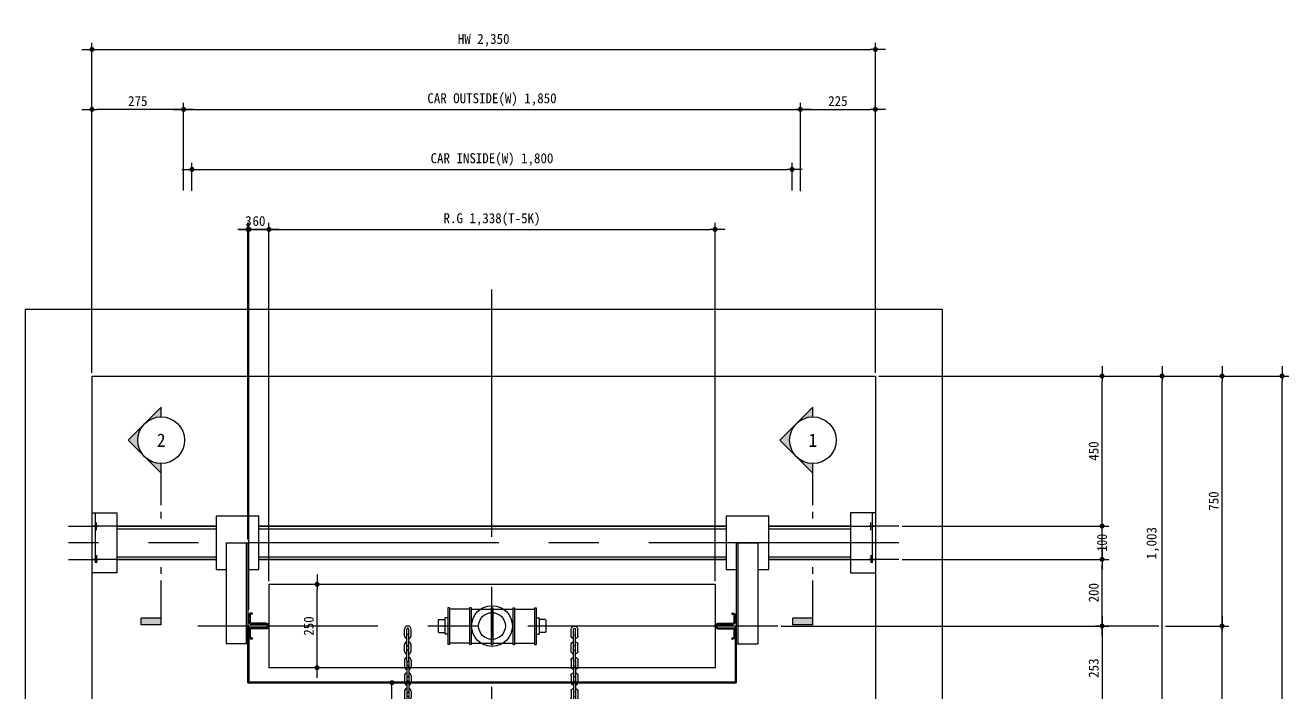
# Model space of a CAD drawing. Extents: x -9109 to 174251, y 57759 to 115528.
# Drawn here: x 75216 to 79006, y 113389 to 115392 of the extents above; entities that cross this region are included whole.
import ezdxf
from ezdxf.enums import TextEntityAlignment as Align

# ---------------------------------------------------------------- set-up
doc = ezdxf.new("R2010")
doc.units = 0
doc.header["$LTSCALE"] = 600
doc.header["$MEASUREMENT"] = 0
doc.linetypes.add('CENTER', pattern=[2, 1.25, -0.25, 0.25, -0.25])
doc.linetypes.add('HIDDEN', pattern=[0.375, 0.25, -0.125])
doc.layers.get('0').update_dxf_attribs({"linetype": 'CONTINUOUS'})
for name, color, linetype in [('1', 3, 'CONTINUOUS'), ('2', 4, 'HIDDEN'), ('3', 1, 'CENTER'), ('6', 2, 'CONTINUOUS'), ('A-DIMS', 7, 'CONTINUOUS')]:
    doc.layers.add(name, color=color, linetype=linetype)
for name, color, linetype, lineweight in [('A-MKXS-LEAD', 7, 'CONTINUOUS', 25), ('A-MKXS-MAK1', 3, 'CONTINUOUS', 25), ('A-MKXS-TEXT2', 7, 'CONTINUOUS', 25)]:
    doc.layers.add(name, color=color, linetype=linetype, lineweight=lineweight)
doc.styles.add('HY울릉도L', font='')
doc.styles.add('돋움', font='')
doc.styles.add('돋움체', font='')
doc.styles.get('HY울릉도L').set_extended_font_data('Dotum')
doc.styles.get('돋움').set_extended_font_data('DotumChe')
doc.styles.get('돋움체').set_extended_font_data('DotumChe')
doc.dimstyles.new('CDIM', dxfattribs={"dimtxt": 3, "dimasz": 1.5, "dimexe": 2, "dimexo": 1, "dimgap": 1, "dimtad": 1, "dimdec": 0, "dimrnd": 0.5, "dimzin": 0, "dimdsep": 32, "dimlunit": 6, "dimtxsty": 'HY울릉도L', "dimblk1": '_CIDOT', "dimblk2": '_CIDOT', "dimsah": 1, "dimcen": 5.5, "dimclrd": 2, "dimclre": 2, "dimclrt": 7, "dimadec": 0, "dimazin": 0, "dimtfac": 1, "dimtdec": 0, "dimtix": 1, "dimtmove": 2, "dimatfit": 1, "dimldrblk": '_CIDOT', "dimfxl": 1, "dimtolj": 1, "dimtzin": 0, "dimlwd": -1, "dimarcsym": 0})

# ---------------------------------------------------------------- blocks, each defined once
blk = doc.blocks.new('_CIDOT')
at = {"color": 0, "linetype": 'ByBlock'}
blk.add_line((2, 0), (-1, 0), dxfattribs=at)
at = {"color": 0, "linetype": 'ByBlock', "const_width": 0.5}
blk.add_lwpolyline([(-0.25, 0, 1), (0.25, 0, 1)], format="xyb", close=True, dxfattribs=at)
blk = doc.blocks.new('*D371')
at = {"layer": 'A-DIMS', "lineweight": -2, "transparency": 16777216}
for p, q in [((75716.1, 114895.4), (75716.1, 114979.2)), ((77516.1, 114896.2), (77516.1, 114979.2))]:
    blk.add_line(p, q, dxfattribs=at)
at = {"layer": 'A-DIMS', "transparency": 16777216}
blk.add_line((75731.1, 114959.2), (77501.1, 114959.2), dxfattribs=at)
at = {"layer": 'A-DIMS', "transparency": 16777216, "xscale": 15, "yscale": 15, "zscale": 15, "rotation": 180}
blk.add_blockref('_CIDOT', (75716.1, 114959.2), dxfattribs=at)
at = {"layer": 'A-DIMS', "transparency": 16777216, "xscale": 15, "yscale": 15, "zscale": 15}
blk.add_blockref('_CIDOT', (77516.1, 114959.2), dxfattribs=at)
at = {"layer": 'A-DIMS', "color": 3, "transparency": 16777216, "insert": (76616.1, 114988.9), "char_height": 30, "attachment_point": 5, "style": '돋움'}
blk.add_mtext('\\A1;{\\C7;CAR INSIDE(W) 1,800}', dxfattribs=at)
blk = doc.blocks.new('*D372')
at = {"layer": 'A-DIMS', "lineweight": -2, "transparency": 16777216}
for p, q in [((75691.1, 114896.2), (75691.1, 115159.2)), ((77541.1, 114894.3), (77541.1, 115159.2))]:
    blk.add_line(p, q, dxfattribs=at)
at = {"layer": 'A-DIMS', "transparency": 16777216}
blk.add_line((75706.1, 115139.2), (77526.1, 115139.2), dxfattribs=at)
at = {"layer": 'A-DIMS', "transparency": 16777216, "xscale": 15, "yscale": 15, "zscale": 15, "rotation": 180}
blk.add_blockref('_CIDOT', (75691.1, 115139.2), dxfattribs=at)
at = {"layer": 'A-DIMS', "transparency": 16777216, "xscale": 15, "yscale": 15, "zscale": 15}
blk.add_blockref('_CIDOT', (77541.1, 115139.2), dxfattribs=at)
at = {"layer": 'A-DIMS', "color": 3, "transparency": 16777216, "insert": (76616.1, 115168.9), "char_height": 30, "attachment_point": 5, "style": '돋움'}
blk.add_mtext('\\A1;{\\C7;CAR OUTSIDE(W) 1,850}', dxfattribs=at)
blk = doc.blocks.new('*D388')
at = {"layer": 'A-DIMS', "lineweight": -2, "transparency": 16777216}
for p, q in [((75416.1, 114349.2), (75416.1, 115339.2)), ((77766.1, 114349.2), (77766.1, 115339.2))]:
    blk.add_line(p, q, dxfattribs=at)
at = {"layer": 'A-DIMS', "transparency": 16777216}
blk.add_line((75431.1, 115319.2), (77751.1, 115319.2), dxfattribs=at)
at = {"layer": 'A-DIMS', "transparency": 16777216, "xscale": 15, "yscale": 15, "zscale": 15, "rotation": 180}
blk.add_blockref('_CIDOT', (75416.1, 115319.2), dxfattribs=at)
at = {"layer": 'A-DIMS', "transparency": 16777216, "xscale": 15, "yscale": 15, "zscale": 15}
blk.add_blockref('_CIDOT', (77766.1, 115319.2), dxfattribs=at)
at = {"layer": 'A-DIMS', "color": 3, "transparency": 16777216, "insert": (76591.1, 115347.1), "char_height": 30, "attachment_point": 5, "style": '돋움'}
blk.add_mtext('\\A1;HW 2,350', dxfattribs=at)
blk = doc.blocks.new('*D373')
at = {"layer": 'A-DIMS', "lineweight": -2, "transparency": 16777216}
for p, q in [((76116.5, 113714.2), (76071.5, 113714.2)), ((76116.5, 113464.2), (76071.5, 113464.2))]:
    blk.add_line(p, q, dxfattribs=at)
at = {"layer": 'A-DIMS', "transparency": 16777216}
blk.add_line((76091.5, 113479.2), (76091.5, 113699.2), dxfattribs=at)
at = {"layer": 'A-DIMS', "transparency": 16777216, "xscale": 15, "yscale": 15, "zscale": 15}
for p, rotation in [((76091.5, 113714.2), 90), ((76091.5, 113464.2), 270)]:
    blk.add_blockref('_CIDOT', p, dxfattribs=dict(at, rotation=rotation))
at = {"layer": 'A-DIMS', "color": 3, "transparency": 16777216, "insert": (76066.5, 113589.2), "char_height": 30, "attachment_point": 5, "rotation": 90, "style": '돋움'}
blk.add_mtext('\\A1;250', dxfattribs=at)
blk = doc.blocks.new('*D374')
at = {"layer": 'A-DIMS', "lineweight": -2, "transparency": 16777216}
for p, q in [((75947.1, 113724.2), (75947.1, 114799.2)), ((77285.1, 113724.2), (77285.1, 114799.2))]:
    blk.add_line(p, q, dxfattribs=at)
at = {"layer": 'A-DIMS', "transparency": 16777216}
blk.add_line((75962.1, 114779.2), (77270.1, 114779.2), dxfattribs=at)
at = {"layer": 'A-DIMS', "transparency": 16777216, "xscale": 15, "yscale": 15, "zscale": 15, "rotation": 180}
blk.add_blockref('_CIDOT', (75947.1, 114779.2), dxfattribs=at)
at = {"layer": 'A-DIMS', "transparency": 16777216, "xscale": 15, "yscale": 15, "zscale": 15}
blk.add_blockref('_CIDOT', (77285.1, 114779.2), dxfattribs=at)
at = {"layer": 'A-DIMS', "color": 3, "transparency": 16777216, "insert": (76616.1, 114808.9), "char_height": 30, "attachment_point": 5, "style": '돋움'}
blk.add_mtext('\\A1;{\\C7;R.G 1,338(T-5K)}', dxfattribs=at)
blk = doc.blocks.new('*D389')
at = {"layer": 'A-DIMS', "lineweight": -2, "transparency": 16777216}
for p, q in [((78636.1, 113589.2), (78826.1, 113589.2)), ((78636.1, 112489.2), (78826.1, 112489.2))]:
    blk.add_line(p, q, dxfattribs=at)
at = {"layer": 'A-DIMS', "transparency": 16777216}
blk.add_line((78806.1, 112504.2), (78806.1, 113574.2), dxfattribs=at)
at = {"layer": 'A-DIMS', "transparency": 16777216, "xscale": 15, "yscale": 15, "zscale": 15}
for p, rotation in [((78806.1, 113589.2), 90), ((78806.1, 112489.2), 270)]:
    blk.add_blockref('_CIDOT', p, dxfattribs=dict(at, rotation=rotation))
at = {"layer": 'A-DIMS', "color": 3, "transparency": 16777216, "insert": (78778.1, 113039.2), "char_height": 30, "attachment_point": 5, "rotation": 90, "style": '돋움'}
blk.add_mtext('\\A1;{\\C7;CTC 1,100}', dxfattribs=at)
blk = doc.blocks.new('*D383')
at = {"layer": 'A-DIMS', "lineweight": -2, "transparency": 16777216}
for p, q in [((77776.1, 114339.2), (77965.4, 114339.2)), ((77966.7, 114339.2), (79006.1, 114339.2)), ((77776.1, 111489.2), (77965.4, 111489.2)), ((77966.7, 111489.2), (79006.1, 111489.2))]:
    blk.add_line(p, q, dxfattribs=at)
at = {"layer": 'A-DIMS', "transparency": 16777216}
blk.add_line((78986.1, 111504.2), (78986.1, 114324.2), dxfattribs=at)
at = {"layer": 'A-DIMS', "transparency": 16777216, "xscale": 15, "yscale": 15, "zscale": 15}
for p, rotation in [((78986.1, 114339.2), 90), ((78986.1, 111489.2), 270)]:
    blk.add_blockref('_CIDOT', p, dxfattribs=dict(at, rotation=rotation))
at = {"layer": 'A-DIMS', "color": 3, "transparency": 16777216, "insert": (78958.2, 112914.2), "char_height": 30, "attachment_point": 5, "rotation": 90, "style": '돋움'}
blk.add_mtext('\\A1;HD 2,850', dxfattribs=at)
blk = doc.blocks.new('*D384')
at = {"layer": 'A-DIMS', "lineweight": -2, "transparency": 16777216}
for p, q in [((77483.7, 113589.2), (78466.1, 113589.2)), ((77551.1, 113336.2), (78466.1, 113336.2))]:
    blk.add_line(p, q, dxfattribs=at)
at = {"layer": 'A-DIMS', "transparency": 16777216}
blk.add_line((78446.1, 113574.2), (78446.1, 113351.2), dxfattribs=at)
at = {"layer": 'A-DIMS', "transparency": 16777216, "xscale": 15, "yscale": 15, "zscale": 15}
for p, rotation in [((78446.1, 113589.2), 90), ((78446.1, 113336.2), 270)]:
    blk.add_blockref('_CIDOT', p, dxfattribs=dict(at, rotation=rotation))
at = {"layer": 'A-DIMS', "color": 3, "transparency": 16777216, "insert": (78421, 113462.7), "char_height": 30, "attachment_point": 5, "rotation": 90, "style": '돋움체'}
blk.add_mtext('\\A1;253', dxfattribs=at)
blk = doc.blocks.new('*D385')
at = {"layer": 'A-DIMS', "lineweight": -2, "transparency": 16777216}
for p, q in [((77776.1, 114339.2), (77965.4, 114339.2)), ((77966.7, 114339.2), (78646.1, 114339.2)), ((77551.1, 113336.2), (77765.4, 113336.2)), ((77766.7, 113336.2), (77965.4, 113336.2)), ((77966.7, 113336.2), (78646.1, 113336.2))]:
    blk.add_line(p, q, dxfattribs=at)
at = {"layer": 'A-DIMS', "transparency": 16777216}
blk.add_line((78626.1, 113351.2), (78626.1, 114324.2), dxfattribs=at)
at = {"layer": 'A-DIMS', "transparency": 16777216, "xscale": 15, "yscale": 15, "zscale": 15}
for p, rotation in [((78626.1, 114339.2), 90), ((78626.1, 113336.2), 270)]:
    blk.add_blockref('_CIDOT', p, dxfattribs=dict(at, rotation=rotation))
at = {"layer": 'A-DIMS', "transparency": 16777216, "insert": (78598.2, 113837.7), "char_height": 30, "attachment_point": 5, "rotation": 90, "style": '돋움'}
blk.add_mtext('\\A1;1,003', dxfattribs=at)
blk = doc.blocks.new('*D346')
at = {"layer": 'A-DIMS', "lineweight": -2, "transparency": 16777216}
for p, q in [((75887.1, 113638.2), (75887.1, 114799.2)), ((75947.1, 113724.2), (75947.1, 114799.2))]:
    blk.add_line(p, q, dxfattribs=at)
at = {"layer": 'A-DIMS', "transparency": 16777216}
blk.add_line((75932.1, 114779.2), (75902.1, 114779.2), dxfattribs=at)
at = {"layer": 'A-DIMS', "transparency": 16777216, "xscale": 15, "yscale": 15, "zscale": 15, "rotation": 180}
blk.add_blockref('_CIDOT', (75887.1, 114779.2), dxfattribs=at)
at = {"layer": 'A-DIMS', "transparency": 16777216, "xscale": 15, "yscale": 15, "zscale": 15}
blk.add_blockref('_CIDOT', (75947.1, 114779.2), dxfattribs=at)
at = {"layer": 'A-DIMS', "color": 3, "transparency": 16777216, "insert": (75917.1, 114804.3), "char_height": 30, "attachment_point": 5, "style": '돋움'}
blk.add_mtext('\\A1;60', dxfattribs=at)
blk = doc.blocks.new('*D347')
at = {"layer": 'A-DIMS', "lineweight": -2, "transparency": 16777216}
for p, q in [((75884.1, 113849.2), (75884.1, 114799.2)), ((75887.1, 113638.2), (75887.1, 114799.2))]:
    blk.add_line(p, q, dxfattribs=at)
at = {"layer": 'A-DIMS', "transparency": 16777216}
for p, q in [((75869.1, 114779.2), (75854.1, 114779.2)), ((75887.1, 114779.2), (75884.1, 114779.2)), ((75902.1, 114779.2), (75917.1, 114779.2))]:
    blk.add_line(p, q, dxfattribs=at)
at = {"layer": 'A-DIMS', "transparency": 16777216, "xscale": 15, "yscale": 15, "zscale": 15, "rotation": 180}
blk.add_blockref('_CIDOT', (75887.1, 114779.2), dxfattribs=at)
at = {"layer": 'A-DIMS', "transparency": 16777216, "xscale": 15, "yscale": 15, "zscale": 15}
blk.add_blockref('_CIDOT', (75884.1, 114779.2), dxfattribs=at)
at = {"layer": 'A-DIMS', "color": 3, "transparency": 16777216, "insert": (75885.6, 114804.3), "char_height": 30, "attachment_point": 5, "style": '돋움'}
blk.add_mtext('\\A1;3', dxfattribs=at)
blk = doc.blocks.new('5K 3K(60)')
at = {"layer": '1'}
for p, q in [((-50, 39), (-53.8, 39)), ((-50, 39), (-50, 35.8)), ((-60, 32.8), (-60, 11.2)), ((-56.8, 32.8), (-56.8, 11.2)), ((-50, 35.8), (-53.8, 35.8)), ((-8.2, 8.2), (-53.8, 8.2)), ((-8.2, 5), (-53.8, 5)), ((-60, -11.2), (-60, -32.8)), ((-56.8, -11.2), (-56.8, -32.8)), ((-8.2, -5), (-53.8, -5)), ((-8.2, -8.2), (-53.8, -8.2)), ((-50, -35.8), (-53.8, -35.8)), ((-50, -35.8), (-50, -39)), ((-50, -39), (-53.8, -39))]:
    blk.add_line(p, q, dxfattribs=at)
for centre, radius, start, end in [((-53.8, 32.8), 6.2, 90, 180), ((-53.8, 11.2), 6.2, 180, 270), ((-53.8, 32.8), 3, 90, 180), ((-53.8, 11.2), 3, 180, 270), ((-8.2, 0), 8.2, 270, 90), ((-8.2, 0), 5, 270, 90), ((-53.8, -11.2), 6.2, 90, 180), ((-53.8, -32.8), 6.2, 180, 270), ((-53.8, -11.2), 3, 90, 180), ((-53.8, -32.8), 3, 180, 270)]:
    blk.add_arc(centre, radius, start, end, dxfattribs=at)
blk = doc.blocks.new('*D386')
at = {"layer": 'A-DIMS', "lineweight": -2, "transparency": 16777216}
for p, q in [((77776.1, 114339.2), (77965.4, 114339.2)), ((77966.7, 114339.2), (78826.1, 114339.2)), ((78636.1, 113589.2), (78826.1, 113589.2))]:
    blk.add_line(p, q, dxfattribs=at)
at = {"layer": 'A-DIMS', "transparency": 16777216}
blk.add_line((78806.1, 113604.2), (78806.1, 114324.2), dxfattribs=at)
at = {"layer": 'A-DIMS', "transparency": 16777216, "xscale": 15, "yscale": 15, "zscale": 15}
for p, rotation in [((78806.1, 114339.2), 90), ((78806.1, 113589.2), 270)]:
    blk.add_blockref('_CIDOT', p, dxfattribs=dict(at, rotation=rotation))
at = {"layer": 'A-DIMS', "color": 3, "transparency": 16777216, "insert": (78781, 113964.2), "char_height": 30, "attachment_point": 5, "rotation": 90, "style": '돋움'}
blk.add_mtext('\\A1;750', dxfattribs=at)
blk = doc.blocks.new('*D387')
at = {"layer": 'A-DIMS', "lineweight": -2, "transparency": 16777216}
for p, q in [((77541.1, 114894.3), (77541.1, 115159.2)), ((77766.1, 114349.2), (77766.1, 115159.2))]:
    blk.add_line(p, q, dxfattribs=at)
at = {"layer": 'A-DIMS', "transparency": 16777216}
blk.add_line((77556.1, 115139.2), (77751.1, 115139.2), dxfattribs=at)
at = {"layer": 'A-DIMS', "transparency": 16777216, "xscale": 15, "yscale": 15, "zscale": 15, "rotation": 180}
blk.add_blockref('_CIDOT', (77541.1, 115139.2), dxfattribs=at)
at = {"layer": 'A-DIMS', "transparency": 16777216, "xscale": 15, "yscale": 15, "zscale": 15}
blk.add_blockref('_CIDOT', (77766.1, 115139.2), dxfattribs=at)
at = {"layer": 'A-DIMS', "color": 3, "transparency": 16777216, "insert": (77653.6, 115164.3), "char_height": 30, "attachment_point": 5, "style": '돋움'}
blk.add_mtext('\\A1;225', dxfattribs=at)
blk = doc.blocks.new('*D354')
at = {"layer": 'A-DIMS', "lineweight": -2, "transparency": 16777216}
for p, q in [((75416.1, 114349.2), (75416.1, 115159.2)), ((75691.1, 114896.2), (75691.1, 115159.2))]:
    blk.add_line(p, q, dxfattribs=at)
at = {"layer": 'A-DIMS', "transparency": 16777216}
blk.add_line((75676.1, 115139.2), (75431.1, 115139.2), dxfattribs=at)
at = {"layer": 'A-DIMS', "transparency": 16777216, "xscale": 15, "yscale": 15, "zscale": 15, "rotation": 180}
blk.add_blockref('_CIDOT', (75416.1, 115139.2), dxfattribs=at)
at = {"layer": 'A-DIMS', "transparency": 16777216, "xscale": 15, "yscale": 15, "zscale": 15}
blk.add_blockref('_CIDOT', (75691.1, 115139.2), dxfattribs=at)
at = {"layer": 'A-DIMS', "color": 3, "transparency": 16777216, "insert": (75553.6, 115164.3), "char_height": 30, "attachment_point": 5, "style": '돋움'}
blk.add_mtext('\\A1;275', dxfattribs=at)
blk = doc.blocks.new('4본')
for p, q in [((-132.5, 55), (-132.5, -55)), ((-127.5, 55), (-132.5, 55)), ((-127.5, 55), (-127.5, -55)), ((-67.5, 51), (-127.5, 51)), ((-67.5, 55), (-67.5, -55)), ((-62.5, 55), (-67.5, 55)), ((-62.5, 55), (-62.5, -55)), ((-62.5, 51), (-2.5, 51)), ((-2.5, 55), (-2.5, -55)), ((-2.5, 55), (2.5, 55)), ((2.5, 55), (2.5, -55)), ((2.5, 51), (62.5, 51)), ((62.5, 55), (62.5, -55)), ((62.5, 55), (67.5, 55)), ((67.5, 55), (67.5, -55)), ((67.5, 51), (127.5, 51)), ((127.5, 55), (127.5, -55)), ((127.5, 55), (132.5, 55)), ((132.5, 55), (132.5, -55)), ((-159.9, 19.6), (-161.9, 17.6)), ((-161.9, 17.6), (-161.9, -17.6)), ((-159.9, 19.6), (-141.1, 19.6)), ((-141.1, 24.5), (-141.1, -24.5)), ((-132.5, 24.5), (-141.1, 24.5)), ((132.5, 24.5), (141.1, 24.5)), ((141.1, 24.5), (141.1, -24.5)), ((159.9, 19.6), (141.1, 19.6)), ((159.9, 19.6), (161.9, 17.6)), ((161.9, 17.6), (161.9, -17.6)), ((-161.9, -17.6), (-159.9, -19.6)), ((-159.9, -19.6), (-141.1, -19.6)), ((-132.5, -24.5), (-141.1, -24.5)), ((132.5, -24.5), (141.1, -24.5)), ((159.9, -19.6), (141.1, -19.6)), ((161.9, -17.6), (159.9, -19.6)), ((-127.5, -55), (-132.5, -55)), ((-67.5, -51), (-127.5, -51)), ((-62.5, -55), (-67.5, -55)), ((-62.5, -51), (-2.5, -51)), ((-2.5, -55), (2.5, -55)), ((2.5, -51), (62.5, -51)), ((62.5, -55), (67.5, -55)), ((67.5, -51), (127.5, -51)), ((127.5, -55), (132.5, -55))]:
    blk.add_line(p, q)
blk = doc.blocks.new('A$C67805DCA')
at = {"layer": '1', "color": 7}
for p, q in [((-50, 70), (-50, -19.5)), ((50, 70), (50, -19.5)), ((-37.9, -13.4), (-60.3, -13.4)), ((37.9, -13.4), (60.3, -13.4))]:
    blk.add_line(p, q, dxfattribs=at)
at = {"layer": '1'}
for p, q in [((-90, -75), (-90, 0)), ((90, 0), (-90, 0)), ((90, 0), (90, -75)), ((90, -75), (-90, -75))]:
    blk.add_line(p, q, dxfattribs=at)
at = {"layer": '2'}
for p, q in [((-50, -75), (-50, 0)), ((50, -75), (50, 0)), ((90, -10), (-90, -10))]:
    blk.add_line(p, q, dxfattribs=at)
blk = doc.blocks.new('*D368')
at = {"layer": 'A-DIMS', "lineweight": -2, "transparency": 16777216}
for p, q in [((77846.1, 113789.2), (78466.1, 113789.2)), ((78616.1, 113589.2), (78426.1, 113589.2))]:
    blk.add_line(p, q, dxfattribs=at)
at = {"layer": 'A-DIMS', "transparency": 16777216}
blk.add_line((78446.1, 113604.2), (78446.1, 113774.2), dxfattribs=at)
at = {"layer": 'A-DIMS', "transparency": 16777216, "xscale": 15, "yscale": 15, "zscale": 15}
for p, rotation in [((78446.1, 113789.2), 90), ((78446.1, 113589.2), 270)]:
    blk.add_blockref('_CIDOT', p, dxfattribs=dict(at, rotation=rotation))
at = {"layer": 'A-DIMS', "color": 3, "transparency": 16777216, "insert": (78421, 113689.2), "char_height": 30, "attachment_point": 5, "rotation": 90, "style": '돋움체'}
blk.add_mtext('\\A1;200', dxfattribs=at)
blk = doc.blocks.new('*D369')
at = {"layer": 'A-DIMS', "transparency": 16777216}
for p, q in [((78446.1, 113904.2), (78446.1, 113919.2)), ((78446.1, 113789.2), (78446.1, 113889.2)), ((78446.1, 113774.2), (78446.1, 113759.2))]:
    blk.add_line(p, q, dxfattribs=at)
at = {"layer": 'A-DIMS', "lineweight": -2, "transparency": 16777216}
for p, q in [((77846.1, 113889.2), (78466.1, 113889.2)), ((77846.1, 113789.2), (78466.1, 113789.2))]:
    blk.add_line(p, q, dxfattribs=at)
at = {"layer": 'A-DIMS', "transparency": 16777216, "xscale": 15, "yscale": 15, "zscale": 15}
for p, rotation in [((78446.1, 113889.2), 270), ((78446.1, 113789.2), 90)]:
    blk.add_blockref('_CIDOT', p, dxfattribs=dict(at, rotation=rotation))
at = {"layer": 'A-DIMS', "color": 3, "transparency": 16777216, "insert": (78446.1, 113839.2), "char_height": 30, "attachment_point": 5, "rotation": 90, "style": '돋움체'}
blk.add_mtext('\\A1;{\\W0.9;100}', dxfattribs=at)
blk = doc.blocks.new('*D370')
at = {"layer": 'A-DIMS', "lineweight": -2, "transparency": 16777216}
for p, q in [((77776.1, 114339.2), (78466.1, 114339.2)), ((77846.1, 113889.2), (78466.1, 113889.2))]:
    blk.add_line(p, q, dxfattribs=at)
at = {"layer": 'A-DIMS', "transparency": 16777216}
blk.add_line((78446.1, 113904.2), (78446.1, 114324.2), dxfattribs=at)
at = {"layer": 'A-DIMS', "transparency": 16777216, "xscale": 15, "yscale": 15, "zscale": 15}
for p, rotation in [((78446.1, 114339.2), 90), ((78446.1, 113889.2), 270)]:
    blk.add_blockref('_CIDOT', p, dxfattribs=dict(at, rotation=rotation))
at = {"layer": 'A-DIMS', "color": 3, "transparency": 16777216, "insert": (78421, 114114.2), "char_height": 30, "attachment_point": 5, "rotation": 90, "style": '돋움'}
blk.add_mtext('\\A1;450', dxfattribs=at)
blk = doc.blocks.new('A$C0A223C6D')
at = {"color": 3}
for p, q in [((-10, -18.4), (-10, 0)), ((-3.4, -18.4), (-3.4, 0)), ((3.4, -18.4), (3.4, 0)), ((10, -18.4), (10, 0)), ((-3.4, -46.6), (-3.4, -18.4)), ((3.4, -46.6), (3.4, -18.4)), ((-10, -65), (-10, -46.6)), ((-3.4, -74.8), (-3.4, -46.6)), ((-3.4, -65), (-3.4, -46.6)), ((-3.4, -93.2), (-3.4, -74.8)), ((3.4, -74.8), (3.4, -46.6)), ((3.4, -65), (3.4, -46.6)), ((3.4, -93.2), (3.4, -74.8)), ((10, -65), (10, -46.6)), ((-10, -93.2), (-10, -111.5)), ((-3.4, -93.2), (-3.4, -111.5)), ((-3.4, -111.5), (-3.4, -129.9)), ((3.4, -93.2), (3.4, -111.5)), ((3.4, -111.5), (3.4, -129.9)), ((10, -93.2), (10, -111.5)), ((-10, -139.7), (-10, -158.1)), ((-3.4, -129.9), (-3.4, -158.1)), ((-3.4, -139.7), (-3.4, -158.1)), ((3.4, -129.9), (3.4, -158.1)), ((3.4, -139.7), (3.4, -158.1)), ((10, -139.7), (10, -158.1)), ((-10, -186.3), (-10, -204.7)), ((-3.4, -158.1), (-3.4, -232.8)), ((-3.4, -176.5), (-3.4, -204.7)), ((-3.4, -186.3), (-3.4, -204.7)), ((3.4, -158.1), (3.4, -232.8)), ((3.4, -176.5), (3.4, -204.7)), ((3.4, -186.3), (3.4, -204.7)), ((10, -186.3), (10, -204.7)), ((-10, -251.2), (-10, -232.8)), ((-10, -232.9), (-10, -251.3)), ((-3.4, -251.2), (-3.4, -232.8)), ((-3.4, -232.9), (-3.4, -251.3)), ((-3.4, -251.3), (-3.4, -269.6)), ((3.4, -251.2), (3.4, -232.8)), ((3.4, -232.9), (3.4, -251.3)), ((3.4, -251.3), (3.4, -269.6)), ((10, -251.2), (10, -232.8)), ((10, -232.9), (10, -251.3)), ((-10, -279.5), (-10, -297.9)), ((-3.4, -269.6), (-3.4, -297.9)), ((-3.4, -279.5), (-3.4, -297.9)), ((-3.4, -297.9), (-3.4, -372.6)), ((3.4, -269.6), (3.4, -297.9)), ((3.4, -279.5), (3.4, -297.9)), ((3.4, -297.9), (3.4, -372.6)), ((10, -279.5), (10, -297.9)), ((-10, -326.1), (-10, -344.4)), ((-3.4, -316.2), (-3.4, -344.4)), ((-3.4, -326.1), (-3.4, -344.4)), ((3.4, -316.2), (3.4, -344.4)), ((3.4, -326.1), (3.4, -344.4)), ((10, -326.1), (10, -344.4)), ((-10, -391), (-10, -372.6)), ((-3.4, -391), (-3.4, -372.6)), ((3.4, -391), (3.4, -372.6)), ((10, -391), (10, -372.6))]:
    blk.add_line(p, q, dxfattribs=at)
for centre, radius, start, end in [((0, 0), 10, 0, 180), ((0, 0), 3.38, 0, 180), ((0, -18.4), 10, 180, 250.2664), ((0, -46.6), 10, 109.7336, 180), ((0, -18.4), 3.38, 0, 180), ((0, -18.4), 10, 289.7336, 0), ((0, -46.6), 10, 0, 70.2664), ((0, -65), 10, 180, 250.2664), ((0, -46.6), 3.38, 180, 0), ((0, -65), 3.38, 0, 180), ((0, -65), 10, 289.7336, 0), ((0, -93.1), 10, 109.7336, 180), ((0, -111.5), 10, 180, 250.2664), ((0, -93.2), 3.38, 180, 0), ((0, -111.5), 3.38, 0, 180), ((0, -93.1), 10, 0, 70.2664), ((0, -111.5), 10, 289.7336, 0), ((0, -139.7), 10, 109.7336, 180), ((0, -139.7), 3.38, 180, 0), ((0, -139.7), 10, 0, 70.2664), ((0, -158.1), 10, 180, 250.2664), ((0, -186.3), 10, 109.7336, 180), ((0, -158.1), 3.38, 0, 180), ((0, -186.3), 3.38, 180, 0), ((0, -158.1), 10, 289.7336, 0), ((0, -186.3), 10, 0, 70.2664), ((0, -204.7), 10, 180, 250.2664), ((0, -232.8), 10, 109.7336, 180), ((0, -232.8), 10, 109.7336, 180), ((0, -204.7), 3.38, 0, 180), ((0, -204.7), 10, 289.7336, 0), ((0, -232.8), 10, 0, 70.2664), ((0, -232.8), 10, 0, 70.2664), ((0, -251.2), 10, 180, 0), ((0, -232.9), 3.38, 180, 0), ((0, -251.3), 3.38, 0, 180), ((0, -279.4), 10, 109.7336, 180), ((0, -297.9), 10, 180, 250.2664), ((0, -279.5), 3.38, 180, 0), ((0, -297.9), 3.38, 0, 180), ((0, -279.4), 10, 0, 70.2664), ((0, -297.9), 10, 289.7336, 0), ((0, -326), 10, 109.7336, 180), ((0, -326.1), 3.38, 180, 0), ((0, -344.4), 3.38, 0, 180), ((0, -326), 10, 0, 70.2664), ((0, -344.4), 10, 180, 250.2664), ((0, -372.6), 10, 109.7336, 180), ((0, -377.6), 3.38, 0, 180), ((0, -344.4), 10, 289.7336, 0), ((0, -372.6), 10, 0, 70.2664), ((0, -391), 10, 180, 0), ((0, -391), 3.38, 180, 0)]:
    blk.add_arc(centre, radius, start, end, dxfattribs=at)

msp = doc.modelspace()

# ---------------------------------------------------------------- hatches: boundary and pattern name
at = {"layer": 'A-MKXS-MAK1'}
h = msp.add_hatch(color=256, dxfattribs=at)
h.paths.add_polyline_path([(75524.7, 114146.8), (75574.2, 114097.3, -0.414214), (75574.2, 114196.3)])
h.paths.add_polyline_path([(75574.2, 114097.3), (75623.7, 114047.8), (75623.7, 114076.8, -0.198912)])
h.paths.add_polyline_path([(75574.2, 114196.3, -0.198912), (75623.7, 114216.8), (75623.7, 114245.8)])
h = msp.add_hatch(color=256, dxfattribs=at)
h.paths.add_polyline_path([(77479.7, 114146.8), (77529.2, 114097.3, -0.414214), (77529.2, 114196.3)])
h.paths.add_polyline_path([(77529.2, 114097.3), (77578.7, 114047.8), (77578.7, 114076.8, -0.198912)])
h.paths.add_polyline_path([(77529.2, 114196.3, -0.198912), (77578.7, 114216.8), (77578.7, 114245.8)])
for points in [[(75563.7, 113612.7), (75563.7, 113592.7), (75623.7, 113592.7), (75623.7, 113612.7)], [(77518.7, 113612.7), (77518.7, 113592.7), (77578.7, 113592.7), (77578.7, 113612.7)]]:
    msp.add_hatch(color=256, dxfattribs=at).paths.add_polyline_path(points)

# ---------------------------------------------------------------- linework, layer by layer
for p, q in [((77966.1, 114539.2), (75216.1, 114539.2)), ((75216.1, 114539.2), (75216.1, 111289.2)), ((77966.1, 114539.2), (77966.1, 111289.2)), ((75416.1, 114339.2), (77766.1, 114339.2)), ((75416.1, 114339.2), (75416.1, 111489.2)), ((77766.1, 114339.2), (77766.1, 111489.2)), ((75491.1, 113889.2), (75789.1, 113889.2)), ((75789.1, 113889.2), (75491.1, 113889.2)), ((75917.1, 113889.2), (77318.1, 113889.2)), ((77318.1, 113889.2, 0), (75917.1, 113889.2, 0)), ((77446.1, 113889.2), (77691.1, 113889.2)), ((77691.1, 113889.2, 0), (77446.1, 113889.2, 0)), ((75491.1, 113789.2), (75789.1, 113789.2)), ((75789.1, 113789.2), (75491.1, 113789.2)), ((75917.1, 113789.2), (77318.1, 113789.2)), ((77318.1, 113789.2, 0), (75917.1, 113789.2, 0)), ((77446.1, 113789.2), (77691.1, 113789.2)), ((77691.1, 113789.2, 0), (77446.1, 113789.2, 0))]:
    msp.add_line(p, q)
for points in [[(75884.1, 113759.2), (75917.1, 113759.2), (75917.1, 113919.2), (75789.1, 113919.2), (75789.1, 113759.2), (75819.1, 113759.2)], [(77413.1, 113759.2), (77446.1, 113759.2), (77446.1, 113919.2), (77318.1, 113919.2), (77318.1, 113759.2), (77348.1, 113759.2)]]:
    msp.add_lwpolyline(points)
at = {"layer": '1'}
for p, q in [((75491.1, 113881.2), (75789.1, 113881.2)), ((75917.1, 113881.2, 0), (77318.1, 113881.2, 0)), ((77446.1, 113881.2, 0), (77691.1, 113881.2, 0)), ((75819.1, 113839.2), (75819.1, 113535.3)), ((75819.1, 113839.2), (75884.1, 113839.2)), ((75879.1, 113839.2), (75879.1, 113535.3)), ((75884.1, 113839.2), (75884.1, 113535.3)), ((77348.1, 113839.2), (77348.1, 113535.3)), ((77348.1, 113839.2), (77413.1, 113839.2)), ((77353.1, 113839.2), (77353.1, 113535.3)), ((77413.1, 113839.2), (77413.1, 113535.3)), ((75491.1, 113797.2), (75789.1, 113797.2)), ((75917.1, 113797.2, 0), (77318.1, 113797.2, 0)), ((77446.1, 113797.2, 0), (77691.1, 113797.2, 0)), ((77285.1, 113714.2), (75947.1, 113714.2)), ((75947.1, 113714.2), (75947.1, 113464.2)), ((77285.1, 113714.2), (77285.1, 113464.2)), ((75884.1, 113535.3), (75819.1, 113535.3)), ((77348.1, 113535.3), (77413.1, 113535.3)), ((77285.1, 113464.2), (75947.1, 113464.2))]:
    msp.add_line(p, q, dxfattribs=at)
for radius in [61, 61, 40]:
    msp.add_circle((76616.1, 113589.2), radius, dxfattribs=at)
at = {"layer": '3'}
for p, q in [((76616.1, 111457.1), (76616.1, 114599.2)), ((77836.1, 113839.2), (75346.1, 113839.2)), ((77473.7, 113589.2), (75733.4, 113589.2))]:
    msp.add_line(p, q, dxfattribs=at)
at = {"layer": '6'}
for p, q in [((75884.1, 113419.2), (75884.1, 113589.2)), ((75885.6, 113589.2), (75885.6, 113419.2)), ((75887.1, 113589.2), (75887.1, 113419.2)), ((77345.1, 113589.2), (77345.1, 113421.4)), ((77346.6, 113589.2), (77346.6, 113420.3)), ((77348.1, 113589.2), (77348.1, 113419.2)), ((75884.1, 113421.4), (77345.1, 113421.4)), ((75884.1, 113420.3), (77346.6, 113420.3)), ((75884.1, 113419.2), (77348.1, 113419.2))]:
    msp.add_line(p, q, dxfattribs=at)
at = {"layer": 'A-MKXS-LEAD', "const_width": 7.5}
msp.add_lwpolyline([(76312.3, 113419.2, 1), (76319.8, 113419.2, 1)], format="xyb", close=True, dxfattribs=at)
at = {"layer": 'A-MKXS-LEAD'}
msp.add_lwpolyline([(76316.1, 113184.7), (76316.1, 113423)], dxfattribs=at)
at = {"layer": 'A-MKXS-MAK1'}
for p, q in [((75623.7, 114245.8), (75524.7, 114146.8)), ((75623.7, 114216.8), (75623.7, 114245.8)), ((77578.7, 114245.8), (77479.7, 114146.8)), ((77578.7, 114216.8), (77578.7, 114245.8)), ((75623.7, 114047.8), (75524.7, 114146.8)), ((77578.7, 114047.8), (77479.7, 114146.8)), ((75623.7, 113952.3), (75623.7, 114076.8)), ((77578.7, 113952.3), (77578.7, 114076.8)), ((75623.7, 113912.3), (75623.7, 113932.3)), ((77578.7, 113912.3), (77578.7, 113932.3)), ((75623.7, 113745.3), (75623.7, 113765.3)), ((77578.7, 113745.3), (77578.7, 113765.3)), ((75623.7, 113592.7), (75623.7, 113725.3)), ((77578.7, 113592.7), (77578.7, 113725.3)), ((75563.7, 113592.7), (75563.7, 113612.7)), ((75623.7, 113612.7), (75563.7, 113612.7)), ((75623.7, 113592.7), (75563.7, 113592.7)), ((77518.7, 113592.7), (77518.7, 113612.7)), ((77578.7, 113612.7), (77518.7, 113612.7)), ((77578.7, 113592.7), (77518.7, 113592.7))]:
    msp.add_line(p, q, dxfattribs=at)
for centre in [(75623.7, 114146.8), (77578.7, 114146.8)]:
    msp.add_circle(centre, 70, dxfattribs=at)

# ---------------------------------------------------------------- block references
for name, p in [('5K 3K(60)', (75947.1, 113589.2)), ('A$C0A223C6D', (76363.6, 113579.2))]:
    msp.add_blockref(name, p)
at = {"xscale": -1}
for name, p in [('5K 3K(60)', (77285.1, 113589.2)), ('A$C0A223C6D', (76863.6, 113579.2))]:
    msp.add_blockref(name, p, dxfattribs=at)
at = {"layer": '1', "color": 0, "rotation": 90}
msp.add_blockref('A$C67805DCA', (75416.1, 113839.2), dxfattribs=at)
at = {"layer": '1', "color": 0, "xscale": -1, "rotation": 270}
msp.add_blockref('A$C67805DCA', (77766.1, 113839.2), dxfattribs=at)
at = {"layer": '2'}
msp.add_blockref('4본', (76616.1, 113589.2), dxfattribs=at)

# ---------------------------------------------------------------- texts
at = {"layer": 'A-MKXS-TEXT2', "style": '돋움체'}
for s, p in [('2', (75623.7, 114146.8)), ('1', (77578.7, 114146.8))]:
    msp.add_text(s, height=40, dxfattribs=at).set_placement(p, align=Align.MIDDLE)

# ---------------------------------------------------------------- dimensions: what is measured, and where the dimension line sits
at = {"layer": 'A-DIMS'}
for base, p1, p2, text, override, picture, middle in [((77766.1, 115319.2), (75416.1, 114339.2), (77766.1, 114339.2), 'HW <>', {"dimscale": 10, "dimtxsty": '돋움', "dimclrd": 256, "dimclre": 256, "dimclrt": 3}, '*D388', (76591.1, 115347.1)), ((77541.1, 115139.2), (75691.1, 114886.2), (77541.1, 114884.3), '{\\C7;CAR OUTSIDE(W) <>}', {"dimscale": 10, "dimtxsty": '돋움', "dimclrd": 256, "dimclre": 256, "dimclrt": 3, "dimtfill": 0, "dimtfillclr": 3}, '*D372', (76616.1, 115168.9)), ((77516.1, 114959.2), (75716.1, 114885.4), (77516.1, 114886.2), '{\\C7;CAR INSIDE(W) <>}', {"dimscale": 10, "dimtxsty": '돋움', "dimclrd": 256, "dimclre": 256, "dimclrt": 3, "dimtfill": 0, "dimtfillclr": 3}, '*D371', (76616.1, 114988.9)), ((77285.1, 114779.2), (75947.1, 113714.2), (77285.1, 113714.2), '{\\C7;R.G <>(T-5K)}', {"dimscale": 10, "dimtxsty": '돋움', "dimclrd": 256, "dimclre": 256, "dimclrt": 3, "dimtfill": 0, "dimtfillclr": 3}, '*D374', (76616.1, 114808.9))]:
    dim = msp.add_linear_dim(base=base, p1=p1, p2=p2, text=text, dimstyle='CDIM', override=override, dxfattribs=at)
    dim.commit()
    dim.dimension.update_dxf_attribs({"geometry": picture, "text_midpoint": middle})
for base, p1, p2, picture, middle in [((75416.1, 115139.2), (75691.1, 114886.2), (75416.1, 114339.2), '*D354', (75553.6, 115164.3)), ((77766.1, 115139.2), (77541.1, 114884.3), (77766.1, 114339.2), '*D387', (77653.6, 115164.3)), ((75884.1, 114779.2), (75887.1, 113628.2), (75884.1, 113839.2), '*D347', (75885.6, 114804.3)), ((75887.1, 114779.2), (75947.1, 113714.2), (75887.1, 113628.2), '*D346', (75917.1, 114804.3))]:
    dim = msp.add_linear_dim(base=base, p1=p1, p2=p2, dimstyle='CDIM', override={"dimscale": 10, "dimtxsty": '돋움', "dimclrd": 256, "dimclre": 256, "dimclrt": 3}, dxfattribs=at)
    dim.commit()
    dim.dimension.update_dxf_attribs({"geometry": picture, "text_midpoint": middle})
for base, p1, p2, override, picture, middle in [((78626.1, 114339.2), (77541.1, 113336.2), (77766.1, 114339.2), {"dimscale": 10, "dimtxsty": '돋움', "dimclrd": 256, "dimclre": 256, "dimclrt": 256, "dimtfill": 0, "dimtfillclr": 3}, '*D385', (78598.2, 113837.7)), ((78806.1, 114339.2), (78626.1, 113589.2), (77766.1, 114339.2), {"dimscale": 10, "dimtxsty": '돋움', "dimclrd": 256, "dimclre": 256, "dimclrt": 3}, '*D386', (78781, 113964.2)), ((78446.1, 114339.2), (77836.1, 113889.2), (77766.1, 114339.2), {"dimscale": 10, "dimtxsty": '돋움', "dimclrd": 256, "dimclre": 256, "dimclrt": 3}, '*D370', (78421, 114114.2)), ((78446.1, 113789.2), (78626.1, 113589.2), (77836.1, 113789.2), {"dimscale": 10, "dimtxsty": '돋움체', "dimclrd": 256, "dimclre": 256, "dimclrt": 3}, '*D368', (78421, 113689.2)), ((76091.5, 113714.2), (76126.5, 113464.2), (76126.5, 113714.2), {"dimscale": 10, "dimtxsty": '돋움', "dimclrd": 256, "dimclre": 256, "dimclrt": 3}, '*D373', (76066.5, 113589.2)), ((78446.1, 113336.2), (77473.7, 113589.2), (77541.1, 113336.2), {"dimscale": 10, "dimtxsty": '돋움체', "dimclrd": 256, "dimclre": 256, "dimclrt": 3}, '*D384', (78421, 113462.7))]:
    dim = msp.add_linear_dim(base=base, p1=p1, p2=p2, angle=90, dimstyle='CDIM', override=override, dxfattribs=at)
    dim.commit()
    dim.dimension.update_dxf_attribs({"geometry": picture, "text_midpoint": middle})
for base, p1, p2, text, override, picture, middle in [((78986.1, 114339.2), (77766.1, 111489.2), (77766.1, 114339.2), 'HD <>', {"dimscale": 10, "dimtxsty": '돋움', "dimclrd": 256, "dimclre": 256, "dimclrt": 3}, '*D383', (78958.2, 112914.2)), ((78806.1, 113589.2), (78626.1, 112489.2), (78626.1, 113589.2), '{\\C7;CTC <>}', {"dimscale": 10, "dimtxsty": '돋움', "dimclrd": 256, "dimclre": 256, "dimclrt": 3, "dimtfill": 0, "dimtfillclr": 3}, '*D389', (78778.1, 113039.2))]:
    dim = msp.add_linear_dim(base=base, p1=p1, p2=p2, angle=90, text=text, dimstyle='CDIM', override=override, dxfattribs=at)
    dim.commit()
    dim.dimension.update_dxf_attribs({"geometry": picture, "text_midpoint": middle})
dim = msp.add_linear_dim(base=(78446.1, 113889.2), p1=(77836.1, 113789.2), p2=(77836.1, 113889.2), angle=90, text='{\\W0.9;<>}', dimstyle='CDIM', override={"dimscale": 10, "dimtxsty": '돋움체', "dimclrd": 256, "dimclre": 256, "dimclrt": 3}, dxfattribs=at)
dim.commit()
dim.dimension.update_dxf_attribs({"geometry": '*D369', "text_midpoint": (78446.1, 113839.2), "dimtype": 160})

doc.saveas('drawing.dxf')
